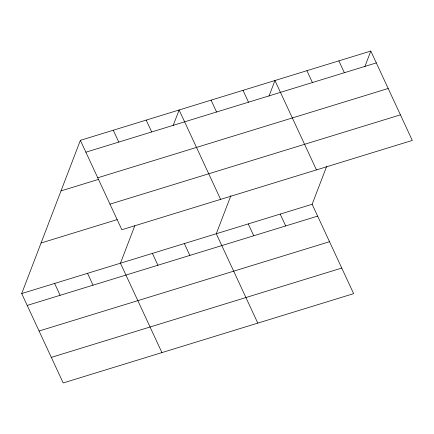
<?xml version="1.0" encoding="UTF-8"?>
<svg xmlns="http://www.w3.org/2000/svg" width="434" height="434" viewBox="0 0 434 434"><rect width="100%" height="100%" fill="white"/><g stroke="black" fill="none" stroke-linecap="round" stroke-linejoin="round"><path stroke-width="0.65" d="M326.726 166.189L312.144 204.268L353.634 293.655L63.19 382.951L21.7 293.568L80.366 140.345L370.81 51.049L412.3 140.432L121.856 229.732L80.366 140.345M134.79 225.751L120.451 263.21L161.942 352.592M173.139 125.589L179.117 109.986L220.608 199.369M230.877 195.658L216.3 233.736L257.791 323.124M268.988 96.12L274.961 80.518L316.451 169.9M364.837 66.652L370.81 51.049M85.867 152.198L376.311 62.897M97.742 177.783L388.186 88.482M61.004 190.911L98.442 179.399M109.981 204.143L400.425 114.842M41.062 243.007L117.218 219.588M21.7 293.568L312.144 204.268M27.201 305.422L317.645 216.121M39.076 331.006L329.52 241.705M51.315 357.366L341.759 268.066M338.862 60.868L344.363 72.722M306.914 70.693L312.415 82.541M243.013 90.337L248.514 102.191M280.196 214.092L285.697 225.94M211.065 100.162L216.566 112.01M248.248 223.917L253.749 235.765M146.198 120.104L151.699 131.958M184.347 243.561L189.848 255.409M113.285 130.227L118.78 142.075M152.399 253.385L157.9 265.234M87.532 273.328L93.033 285.176M54.619 283.451L60.12 295.299"/></g></svg>
